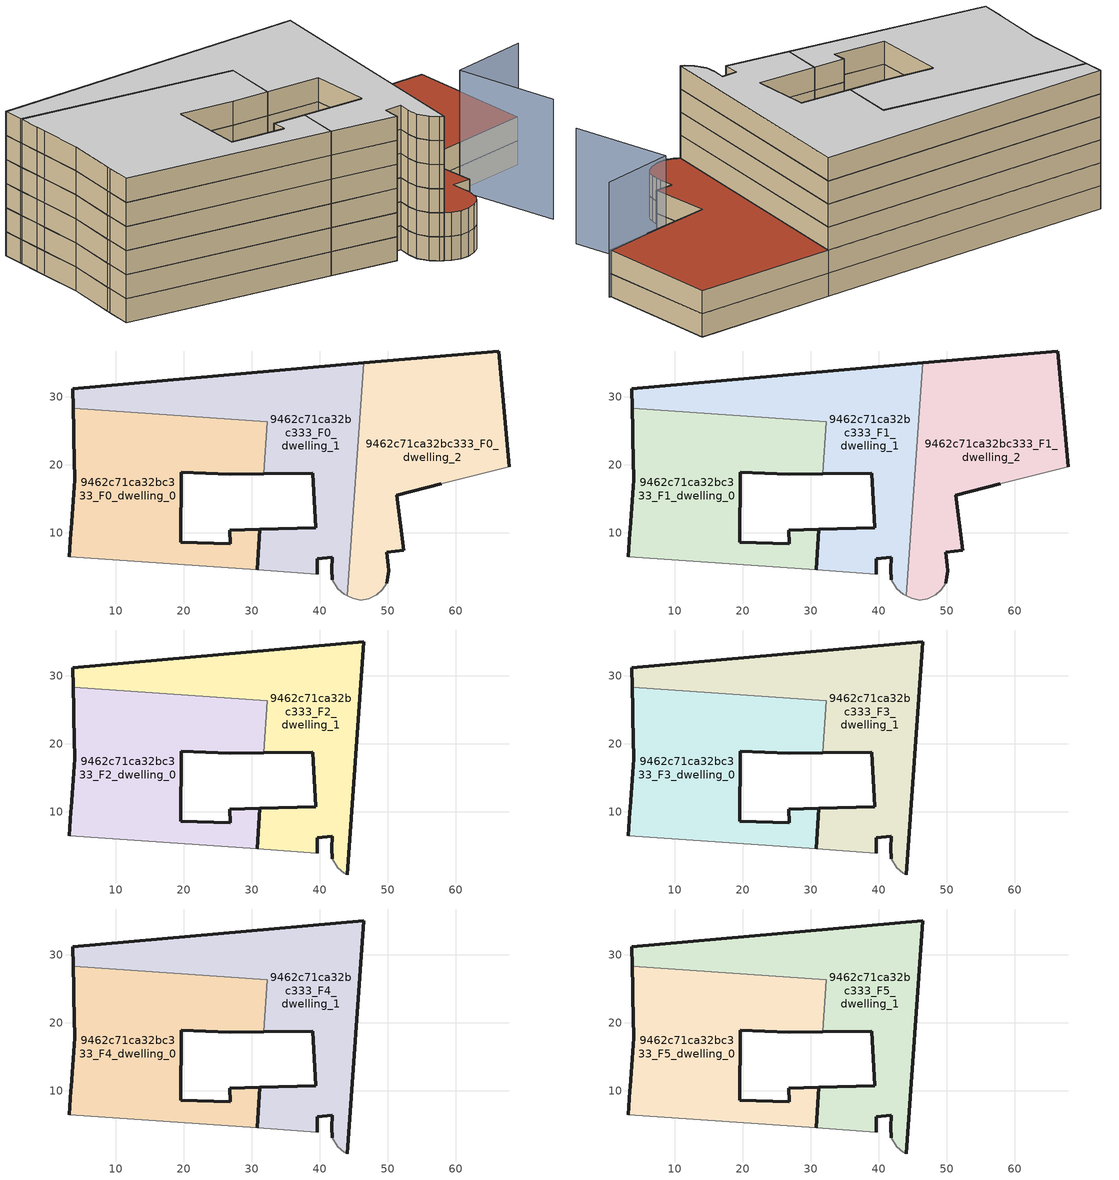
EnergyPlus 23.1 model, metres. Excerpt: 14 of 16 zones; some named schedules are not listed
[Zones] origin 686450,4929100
9462c71ca32bc333_F0_dwelling_0
 floor ground (EU_floor_Construction): 30.79,4.52 31.2,10.48 26.77,10.37 26.84,8.4 19.59,8.61 19.65,18.83 19.65,18.87 26.86,18.58 31.76,18.64 32.29,26.32 3.73,28.29 3.82,25.14 3.86,23.78 4.02,17.77 3.45,10.59 3.4,9.98 3.17,6.45 z0
 wall outside (EU_wall_Construction): 31.76,18.64 26.86,18.58 19.65,18.87 19.65,18.83 19.59,8.61 26.84,8.4 26.77,10.37 31.2,10.48 30.79,4.52 / 3.17,6.45 3.4,9.98 3.45,10.59 4.02,17.77 3.86,23.78 3.82,25.14 3.73,28.29 z0:3
 wall adiabatic (EU_wall_Construction): 30.79,4.52 3.17,6.45 z0:3
 wall to 9462c71ca32bc333_F0_dwelling_1 (EU_wall_Construction): 3.73,28.29 32.29,26.32 31.76,18.64 z0:3
9462c71ca32bc333_F0_dwelling_1
 floor ground (EU_floor_Construction): 44.09,0.73 46.45,34.96 3.66,31.18 3.73,28.29 32.29,26.32 31.76,18.64 38.96,18.73 39.41,10.7 31.2,10.48 30.79,4.52 39.63,3.91 39.66,6.18 41.89,6.39 41.76,4.64 41.88,3.11 42.66,1.75 43.6,0.98 z0
 wall outside (EU_wall_Construction): 41.88,3.11 41.76,4.64 41.89,6.39 39.66,6.18 39.63,3.91 / 3.73,28.29 3.66,31.18 46.45,34.96 / 30.79,4.52 31.2,10.48 39.41,10.7 38.96,18.73 31.76,18.64 z0:3
 wall adiabatic (EU_wall_Construction): 39.63,3.91 30.79,4.52 / 44.09,0.73 43.6,0.98 42.66,1.75 41.88,3.11 z0:3
 wall to 9462c71ca32bc333_F0_dwelling_2 (EU_wall_Construction): 46.45,34.96 44.09,0.73 z0:3
9462c71ca32bc333_F0_dwelling_2
 floor ground (EU_floor_Construction): 52.36,7.38 51.33,15.52 57.92,17.18 67.89,19.72 66.31,36.72 46.45,34.96 44.09,0.73 44.87,0.34 46.04,0.1 47.2,0.29 48.37,0.85 49.23,1.58 49.85,2.57 50.01,3.42 50.16,4.38 50.08,5.11 49.86,7.11 z0
 wall outside (EU_wall_Construction): 46.45,34.96 66.31,36.72 67.89,19.72 / 57.92,17.18 51.33,15.52 52.36,7.38 49.86,7.11 50.08,5.11 50.16,4.38 50.01,3.42 49.85,2.57 z0:3
 wall adiabatic (EU_wall_Construction): 49.85,2.57 49.23,1.58 48.37,0.85 47.2,0.29 46.04,0.1 44.87,0.34 44.09,0.73 / 67.89,19.72 57.92,17.18 z0:3
9462c71ca32bc333_F1_dwelling_0
 floor to 9462c71ca32bc333_F0_dwelling_0 (EU_floor_Construction): 30.79,4.52 31.2,10.48 26.77,10.37 26.84,8.4 19.59,8.61 19.65,18.83 19.65,18.87 26.86,18.58 31.76,18.64 32.29,26.32 3.73,28.29 3.82,25.14 3.86,23.78 4.02,17.77 3.45,10.59 3.4,9.98 3.17,6.45 z3
 wall outside (EU_wall_Construction): 31.76,18.64 26.86,18.58 19.65,18.87 19.65,18.83 19.59,8.61 26.84,8.4 26.77,10.37 31.2,10.48 30.79,4.52 / 3.17,6.45 3.4,9.98 3.45,10.59 4.02,17.77 3.86,23.78 3.82,25.14 3.73,28.29 z3:6
 wall adiabatic (EU_wall_Construction): 30.79,4.52 3.17,6.45 z3:6
 wall to 9462c71ca32bc333_F1_dwelling_1 (EU_wall_Construction): 3.73,28.29 32.29,26.32 31.76,18.64 z3:6
9462c71ca32bc333_F1_dwelling_1
 floor to 9462c71ca32bc333_F0_dwelling_1 (EU_floor_Construction): 44.09,0.73 46.45,34.96 3.66,31.18 3.73,28.29 32.29,26.32 31.76,18.64 38.96,18.73 39.41,10.7 31.2,10.48 30.79,4.52 39.63,3.91 39.66,6.18 41.89,6.39 41.76,4.64 41.88,3.11 42.66,1.75 43.6,0.98 z3
 wall outside (EU_wall_Construction): 41.88,3.11 41.76,4.64 41.89,6.39 39.66,6.18 39.63,3.91 / 3.73,28.29 3.66,31.18 46.45,34.96 / 30.79,4.52 31.2,10.48 39.41,10.7 38.96,18.73 31.76,18.64 z3:6
 wall adiabatic (EU_wall_Construction): 39.63,3.91 30.79,4.52 / 44.09,0.73 43.6,0.98 42.66,1.75 41.88,3.11 z3:6
 wall to 9462c71ca32bc333_F1_dwelling_2 (EU_wall_Construction): 46.45,34.96 44.09,0.73 z3:6
9462c71ca32bc333_F1_dwelling_2
 floor to 9462c71ca32bc333_F0_dwelling_2 (EU_floor_Construction): 52.36,7.38 51.33,15.52 57.92,17.18 67.89,19.72 66.31,36.72 46.45,34.96 44.09,0.73 44.87,0.34 46.04,0.1 47.2,0.29 48.37,0.85 49.23,1.58 49.85,2.57 50.01,3.42 50.16,4.38 50.08,5.11 49.86,7.11 z3
 wall outside (EU_wall_Construction): 46.45,34.96 66.31,36.72 67.89,19.72 / 57.92,17.18 51.33,15.52 52.36,7.38 49.86,7.11 50.08,5.11 50.16,4.38 50.01,3.42 49.85,2.57 z3:6
 wall adiabatic (EU_wall_Construction): 49.85,2.57 49.23,1.58 48.37,0.85 47.2,0.29 46.04,0.1 44.87,0.34 44.09,0.73 / 67.89,19.72 57.92,17.18 z3:6
 roof outside (EU_roof_Construction): 66.31,36.72 67.89,19.72 57.92,17.18 51.33,15.52 52.36,7.38 49.86,7.11 50.08,5.11 50.16,4.38 50.01,3.42 49.85,2.57 49.23,1.58 48.37,0.85 47.2,0.29 46.04,0.1 44.87,0.34 44.09,0.73 46.45,34.96 z6
9462c71ca32bc333_F2_dwelling_0
 floor to 9462c71ca32bc333_F1_dwelling_0 (EU_floor_Construction): 30.79,4.52 31.2,10.48 26.77,10.37 26.84,8.4 19.59,8.61 19.65,18.83 19.65,18.87 26.86,18.58 31.76,18.64 32.29,26.32 3.73,28.29 3.82,25.14 3.86,23.78 4.02,17.77 3.45,10.59 3.4,9.98 3.17,6.45 z6
 wall outside (EU_wall_Construction): 31.76,18.64 26.86,18.58 19.65,18.87 19.65,18.83 19.59,8.61 26.84,8.4 26.77,10.37 31.2,10.48 30.79,4.52 / 3.17,6.45 3.4,9.98 3.45,10.59 4.02,17.77 3.86,23.78 3.82,25.14 3.73,28.29 z6:9
 wall adiabatic (EU_wall_Construction): 30.79,4.52 3.17,6.45 z6:9
 wall to 9462c71ca32bc333_F2_dwelling_1 (EU_wall_Construction): 3.73,28.29 32.29,26.32 31.76,18.64 z6:9
9462c71ca32bc333_F2_dwelling_1
 floor to 9462c71ca32bc333_F1_dwelling_1 (EU_floor_Construction): 44.09,0.73 46.45,34.96 3.66,31.18 3.73,28.29 32.29,26.32 31.76,18.64 38.96,18.73 39.41,10.7 31.2,10.48 30.79,4.52 39.63,3.91 39.66,6.18 41.89,6.39 41.76,4.64 41.88,3.11 42.66,1.75 43.6,0.98 z6
 wall outside (EU_wall_Construction): 41.88,3.11 41.76,4.64 41.89,6.39 39.66,6.18 39.63,3.91 / 3.73,28.29 3.66,31.18 46.45,34.96 44.09,0.73 / 30.79,4.52 31.2,10.48 39.41,10.7 38.96,18.73 31.76,18.64 z6:9
 wall adiabatic (EU_wall_Construction): 39.63,3.91 30.79,4.52 / 44.09,0.73 43.6,0.98 42.66,1.75 41.88,3.11 z6:9
9462c71ca32bc333_F3_dwelling_0
 floor to 9462c71ca32bc333_F2_dwelling_0 (EU_floor_Construction): 30.79,4.52 31.2,10.48 26.77,10.37 26.84,8.4 19.59,8.61 19.65,18.83 19.65,18.87 26.86,18.58 31.76,18.64 32.29,26.32 3.73,28.29 3.82,25.14 3.86,23.78 4.02,17.77 3.45,10.59 3.4,9.98 3.17,6.45 z9
 wall outside (EU_wall_Construction): 31.76,18.64 26.86,18.58 19.65,18.87 19.65,18.83 19.59,8.61 26.84,8.4 26.77,10.37 31.2,10.48 30.79,4.52 / 3.17,6.45 3.4,9.98 3.45,10.59 4.02,17.77 3.86,23.78 3.82,25.14 3.73,28.29 z9:12
 wall adiabatic (EU_wall_Construction): 30.79,4.52 3.17,6.45 z9:12
 wall to 9462c71ca32bc333_F3_dwelling_1 (EU_wall_Construction): 3.73,28.29 32.29,26.32 31.76,18.64 z9:12
9462c71ca32bc333_F3_dwelling_1
 floor to 9462c71ca32bc333_F2_dwelling_1 (EU_floor_Construction): 44.09,0.73 46.45,34.96 3.66,31.18 3.73,28.29 32.29,26.32 31.76,18.64 38.96,18.73 39.41,10.7 31.2,10.48 30.79,4.52 39.63,3.91 39.66,6.18 41.89,6.39 41.76,4.64 41.88,3.11 42.66,1.75 43.6,0.98 z9
 wall outside (EU_wall_Construction): 41.88,3.11 41.76,4.64 41.89,6.39 39.66,6.18 39.63,3.91 / 3.73,28.29 3.66,31.18 46.45,34.96 44.09,0.73 / 30.79,4.52 31.2,10.48 39.41,10.7 38.96,18.73 31.76,18.64 z9:12
 wall adiabatic (EU_wall_Construction): 39.63,3.91 30.79,4.52 / 44.09,0.73 43.6,0.98 42.66,1.75 41.88,3.11 z9:12
9462c71ca32bc333_F4_dwelling_0
 floor to 9462c71ca32bc333_F3_dwelling_0 (EU_floor_Construction): 30.79,4.52 31.2,10.48 26.77,10.37 26.84,8.4 19.59,8.61 19.65,18.83 19.65,18.87 26.86,18.58 31.76,18.64 32.29,26.32 3.73,28.29 3.82,25.14 3.86,23.78 4.02,17.77 3.45,10.59 3.4,9.98 3.17,6.45 z12
 wall outside (EU_wall_Construction): 31.76,18.64 26.86,18.58 19.65,18.87 19.65,18.83 19.59,8.61 26.84,8.4 26.77,10.37 31.2,10.48 30.79,4.52 / 3.17,6.45 3.4,9.98 3.45,10.59 4.02,17.77 3.86,23.78 3.82,25.14 3.73,28.29 z12:15
 wall adiabatic (EU_wall_Construction): 30.79,4.52 3.17,6.45 z12:15
 wall to 9462c71ca32bc333_F4_dwelling_1 (EU_wall_Construction): 3.73,28.29 32.29,26.32 31.76,18.64 z12:15
9462c71ca32bc333_F4_dwelling_1
 floor to 9462c71ca32bc333_F3_dwelling_1 (EU_floor_Construction): 44.09,0.73 46.45,34.96 3.66,31.18 3.73,28.29 32.29,26.32 31.76,18.64 38.96,18.73 39.41,10.7 31.2,10.48 30.79,4.52 39.63,3.91 39.66,6.18 41.89,6.39 41.76,4.64 41.88,3.11 42.66,1.75 43.6,0.98 z12
 wall outside (EU_wall_Construction): 41.88,3.11 41.76,4.64 41.89,6.39 39.66,6.18 39.63,3.91 / 3.73,28.29 3.66,31.18 46.45,34.96 44.09,0.73 / 30.79,4.52 31.2,10.48 39.41,10.7 38.96,18.73 31.76,18.64 z12:15
 wall adiabatic (EU_wall_Construction): 39.63,3.91 30.79,4.52 / 44.09,0.73 43.6,0.98 42.66,1.75 41.88,3.11 z12:15
9462c71ca32bc333_F5_dwelling_0
 floor to 9462c71ca32bc333_F4_dwelling_0 (EU_floor_Construction): 30.79,4.52 31.2,10.48 26.77,10.37 26.84,8.4 19.59,8.61 19.65,18.83 19.65,18.87 26.86,18.58 31.76,18.64 32.29,26.32 3.73,28.29 3.82,25.14 3.86,23.78 4.02,17.77 3.45,10.59 3.4,9.98 3.17,6.45 z15
 wall outside (EU_wall_Construction): 31.76,18.64 26.86,18.58 19.65,18.87 19.65,18.83 19.59,8.61 26.84,8.4 26.77,10.37 31.2,10.48 30.79,4.52 / 3.17,6.45 3.4,9.98 3.45,10.59 4.02,17.77 3.86,23.78 3.82,25.14 3.73,28.29 z15:18
 wall adiabatic (EU_wall_Construction): 30.79,4.52 3.17,6.45 z15:18
 wall to 9462c71ca32bc333_F5_dwelling_1 (EU_wall_Construction): 3.73,28.29 32.29,26.32 31.76,18.64 z15:18
 ceiling to 9462c71ca32bc333_F6_dwelling_0 (EU_floor_Construction): 32.29,26.32 31.76,18.64 26.86,18.58 19.65,18.87 19.65,18.83 19.59,8.61 26.84,8.4 26.77,10.37 31.2,10.48 30.79,4.52 3.17,6.45 3.4,9.98 3.45,10.59 4.02,17.77 3.86,23.78 3.82,25.14 3.73,28.29 z18
9462c71ca32bc333_F5_dwelling_1
 floor to 9462c71ca32bc333_F4_dwelling_1 (EU_floor_Construction): 44.09,0.73 46.45,34.96 3.66,31.18 3.73,28.29 32.29,26.32 31.76,18.64 38.96,18.73 39.41,10.7 31.2,10.48 30.79,4.52 39.63,3.91 39.66,6.18 41.89,6.39 41.76,4.64 41.88,3.11 42.66,1.75 43.6,0.98 z15
 wall outside (EU_wall_Construction): 41.88,3.11 41.76,4.64 41.89,6.39 39.66,6.18 39.63,3.91 / 3.73,28.29 3.66,31.18 46.45,34.96 44.09,0.73 / 30.79,4.52 31.2,10.48 39.41,10.7 38.96,18.73 31.76,18.64 z15:18
 wall adiabatic (EU_wall_Construction): 39.63,3.91 30.79,4.52 / 44.09,0.73 43.6,0.98 42.66,1.75 41.88,3.11 z15:18
 ceiling to 9462c71ca32bc333_F6_dwelling_1 (EU_floor_Construction): 46.45,34.96 44.09,0.73 43.6,0.98 42.66,1.75 41.88,3.11 41.76,4.64 41.89,6.39 39.66,6.18 39.63,3.91 30.79,4.52 31.2,10.48 39.41,10.7 38.96,18.73 31.76,18.64 32.29,26.32 3.73,28.29 3.66,31.18 z18
shading: 61.58,3.79 57.85,17.16 / 57.85,17.16 68.15,20.03 z0:15
[Building]
EU S2 Campaign: North Axis=0; Terrain=City; Solar Distribution=FullExterior
[Site:Location]
Bologna: Latitude=44.5; Longitude=11.25; Time Zone=1; Elevation=37
[SizingPeriod:WeatherFileDays]
AnnualSizingPeriod: Begin Month=1; Begin Day of Month=1; End Month=12; End Day of Month=31; Day of Week for Start Day=Monday; Use Weather File Daylight Saving Period=No; Use Weather File Rain and Snow Indicators=No
[MATERIAL]
EU_InternalMass_Material: Roughness=MediumRough; Thickness=0.1; Conductivity=1; Density=1800; Specific Heat=900; Thermal Absorptance=0.9; Solar Absorptance=0.7; Visible Absorptance=0.7
[MATERIAL:NOMASS] Roughness=MediumRough; Thermal Absorptance=0.9; Solar Absorptance=0.7; Visible Absorptance=0.7
Name | Thermal Resistance
EU_wall_NoMass | 0.905828
EU_roof_NoMass | 0.37593
EU_floor_NoMass | 0.67114
[CONSTRUCTION]
EU_wall_Construction: EU_wall_NoMass
EU_roof_Construction: EU_roof_NoMass
EU_floor_Construction: EU_floor_NoMass
EU_InternalMass_Construction: EU_InternalMass_Material
[ZONE] Type=1; Multiplier=1; Ceiling Height=autocalculate; Floor Area=autocalculate; Part of Total Floor Area=Yes
Name | Volume
9462c71ca32bc333_F0_dwelling_0; 9462c71ca32bc333_F1_dwelling_0; 9462c71ca32bc333_F2_dwelling_0; 9462c71ca32bc333_F3_dwelling_0; 9462c71ca32bc333_F4_dwelling_0; 9462c71ca32bc333_F5_dwelling_0 | 1491.52
9462c71ca32bc333_F0_dwelling_1; 9462c71ca32bc333_F1_dwelling_1; 9462c71ca32bc333_F2_dwelling_1; 9462c71ca32bc333_F3_dwelling_1; 9462c71ca32bc333_F4_dwelling_1; 9462c71ca32bc333_F5_dwelling_1 | 1491.5
9462c71ca32bc333_F0_dwelling_2; 9462c71ca32bc333_F1_dwelling_2 | 1491.54
[INTERNALMASS] Construction=EU_InternalMass_Construction
Name | Zone or ZoneList | Surface Area
9462c71ca32bc333_F0_dwelling_0_EU_InternalMass | 9462c71ca32bc333_F0_dwelling_0 | 497.176
9462c71ca32bc333_F0_dwelling_1_EU_InternalMass | 9462c71ca32bc333_F0_dwelling_1 | 497.164
9462c71ca32bc333_F0_dwelling_2_EU_InternalMass | 9462c71ca32bc333_F0_dwelling_2 | 497.184
9462c71ca32bc333_F1_dwelling_0_EU_InternalMass | 9462c71ca32bc333_F1_dwelling_0 | 497.176
9462c71ca32bc333_F1_dwelling_1_EU_InternalMass | 9462c71ca32bc333_F1_dwelling_1 | 497.164
9462c71ca32bc333_F1_dwelling_2_EU_InternalMass | 9462c71ca32bc333_F1_dwelling_2 | 497.184
9462c71ca32bc333_F2_dwelling_0_EU_InternalMass | 9462c71ca32bc333_F2_dwelling_0 | 745.745
9462c71ca32bc333_F2_dwelling_1_EU_InternalMass | 9462c71ca32bc333_F2_dwelling_1 | 745.78
9462c71ca32bc333_F3_dwelling_0_EU_InternalMass | 9462c71ca32bc333_F3_dwelling_0 | 745.745
9462c71ca32bc333_F3_dwelling_1_EU_InternalMass | 9462c71ca32bc333_F3_dwelling_1 | 745.78
9462c71ca32bc333_F4_dwelling_0_EU_InternalMass | 9462c71ca32bc333_F4_dwelling_0 | 745.745
9462c71ca32bc333_F4_dwelling_1_EU_InternalMass | 9462c71ca32bc333_F4_dwelling_1 | 745.78
9462c71ca32bc333_F5_dwelling_0_EU_InternalMass | 9462c71ca32bc333_F5_dwelling_0 | 745.745
9462c71ca32bc333_F5_dwelling_1_EU_InternalMass | 9462c71ca32bc333_F5_dwelling_1 | 745.78
[OTHEREQUIPMENT] Fuel Type=Electricity; Design Level Calculation Method=Watts/Area; Power per Zone Floor Area=1; Fraction Latent=0; Fraction Radiant=0; Fraction Lost=0; Carbon Dioxide Generation Rate=0; EndUse Subcategory=EU_Step8_InternalGains
Name | Zone or ZoneList or Space or SpaceList | Schedule
EU_Step8_InternalGain_9462c71ca32bc333_F0_dwelling_0_f000 | 9462c71ca32bc333_F0_dwelling_0 | EU_Step8_GainSchedule_9462c71ca32bc333_F0_dwelling_0_f000
EU_Step8_InternalGain_9462c71ca32bc333_F0_dwelling_1_f000 | 9462c71ca32bc333_F0_dwelling_1 | EU_Step8_GainSchedule_9462c71ca32bc333_F0_dwelling_1_f000
EU_Step8_InternalGain_9462c71ca32bc333_F0_dwelling_2_f000 | 9462c71ca32bc333_F0_dwelling_2 | EU_Step8_GainSchedule_9462c71ca32bc333_F0_dwelling_2_f000
EU_Step8_InternalGain_9462c71ca32bc333_F1_dwelling_0_f000 | 9462c71ca32bc333_F1_dwelling_0 | EU_Step8_GainSchedule_9462c71ca32bc333_F1_dwelling_0_f000
EU_Step8_InternalGain_9462c71ca32bc333_F1_dwelling_1_f000 | 9462c71ca32bc333_F1_dwelling_1 | EU_Step8_GainSchedule_9462c71ca32bc333_F1_dwelling_1_f000
EU_Step8_InternalGain_9462c71ca32bc333_F1_dwelling_2_f000 | 9462c71ca32bc333_F1_dwelling_2 | EU_Step8_GainSchedule_9462c71ca32bc333_F1_dwelling_2_f000
EU_Step8_InternalGain_9462c71ca32bc333_F2_dwelling_0_f000 | 9462c71ca32bc333_F2_dwelling_0 | EU_Step8_GainSchedule_9462c71ca32bc333_F2_dwelling_0_f000
EU_Step8_InternalGain_9462c71ca32bc333_F2_dwelling_1_f000 | 9462c71ca32bc333_F2_dwelling_1 | EU_Step8_GainSchedule_9462c71ca32bc333_F2_dwelling_1_f000
EU_Step8_InternalGain_9462c71ca32bc333_F3_dwelling_0_f000 | 9462c71ca32bc333_F3_dwelling_0 | EU_Step8_GainSchedule_9462c71ca32bc333_F3_dwelling_0_f000
EU_Step8_InternalGain_9462c71ca32bc333_F3_dwelling_1_f000 | 9462c71ca32bc333_F3_dwelling_1 | EU_Step8_GainSchedule_9462c71ca32bc333_F3_dwelling_1_f000
EU_Step8_InternalGain_9462c71ca32bc333_F4_dwelling_0_f000 | 9462c71ca32bc333_F4_dwelling_0 | EU_Step8_GainSchedule_9462c71ca32bc333_F4_dwelling_0_f000
EU_Step8_InternalGain_9462c71ca32bc333_F4_dwelling_1_f000 | 9462c71ca32bc333_F4_dwelling_1 | EU_Step8_GainSchedule_9462c71ca32bc333_F4_dwelling_1_f000
EU_Step8_InternalGain_9462c71ca32bc333_F5_dwelling_0_f000 | 9462c71ca32bc333_F5_dwelling_0 | EU_Step8_GainSchedule_9462c71ca32bc333_F5_dwelling_0_f000
EU_Step8_InternalGain_9462c71ca32bc333_F5_dwelling_1_f000 | 9462c71ca32bc333_F5_dwelling_1 | EU_Step8_GainSchedule_9462c71ca32bc333_F5_dwelling_1_f000
[ZONEVENTILATION:DESIGNFLOWRATE] Schedule=EU_AlwaysOn; Design Flow Rate Calculation Method=AirChanges/Hour; Air Changes per Hour=0.73129; Ventilation Type=Natural; Fan Pressure Rise=0; Fan Total Efficiency=1; Constant Term Coefficient=1; Temperature Term Coefficient=0; Velocity Term Coefficient=0; Velocity Squared Term Coefficient=0; Minimum Indoor Temperature=-100; Maximum Indoor Temperature=100; Delta Temperature=-100; Minimum Outdoor Temperature=-100; Maximum Outdoor Temperature=100; Maximum Wind Speed=40
Name | Zone or ZoneList or Space or SpaceList
EU_ConstantAir_9462c71ca32bc333_F0_dwelling_0 | 9462c71ca32bc333_F0_dwelling_0
EU_ConstantAir_9462c71ca32bc333_F0_dwelling_1 | 9462c71ca32bc333_F0_dwelling_1
EU_ConstantAir_9462c71ca32bc333_F0_dwelling_2 | 9462c71ca32bc333_F0_dwelling_2
EU_ConstantAir_9462c71ca32bc333_F1_dwelling_0 | 9462c71ca32bc333_F1_dwelling_0
EU_ConstantAir_9462c71ca32bc333_F1_dwelling_1 | 9462c71ca32bc333_F1_dwelling_1
EU_ConstantAir_9462c71ca32bc333_F1_dwelling_2 | 9462c71ca32bc333_F1_dwelling_2
EU_ConstantAir_9462c71ca32bc333_F2_dwelling_0 | 9462c71ca32bc333_F2_dwelling_0
EU_ConstantAir_9462c71ca32bc333_F2_dwelling_1 | 9462c71ca32bc333_F2_dwelling_1
EU_ConstantAir_9462c71ca32bc333_F3_dwelling_0 | 9462c71ca32bc333_F3_dwelling_0
EU_ConstantAir_9462c71ca32bc333_F3_dwelling_1 | 9462c71ca32bc333_F3_dwelling_1
EU_ConstantAir_9462c71ca32bc333_F4_dwelling_0 | 9462c71ca32bc333_F4_dwelling_0
EU_ConstantAir_9462c71ca32bc333_F4_dwelling_1 | 9462c71ca32bc333_F4_dwelling_1
EU_ConstantAir_9462c71ca32bc333_F5_dwelling_0 | 9462c71ca32bc333_F5_dwelling_0
EU_ConstantAir_9462c71ca32bc333_F5_dwelling_1 | 9462c71ca32bc333_F5_dwelling_1
[HVACTEMPLATE:THERMOSTAT] Constant Heating Setpoint=20; Constant Cooling Setpoint=50
EU_HeatOnly_9462c71ca32bc333_F0_dwelling_0; EU_HeatOnly_9462c71ca32bc333_F0_dwelling_1; EU_HeatOnly_9462c71ca32bc333_F0_dwelling_2; EU_HeatOnly_9462c71ca32bc333_F1_dwelling_0; EU_HeatOnly_9462c71ca32bc333_F1_dwelling_1; EU_HeatOnly_9462c71ca32bc333_F1_dwelling_2; EU_HeatOnly_9462c71ca32bc333_F2_dwelling_0; EU_HeatOnly_9462c71ca32bc333_F2_dwelling_1; EU_HeatOnly_9462c71ca32bc333_F3_dwelling_0; EU_HeatOnly_9462c71ca32bc333_F3_dwelling_1; EU_HeatOnly_9462c71ca32bc333_F4_dwelling_0; EU_HeatOnly_9462c71ca32bc333_F4_dwelling_1; EU_HeatOnly_9462c71ca32bc333_F5_dwelling_0; EU_HeatOnly_9462c71ca32bc333_F5_dwelling_1; EU_HeatOnly_9462c71ca32bc333_F6_dwelling_0; EU_HeatOnly_9462c71ca32bc333_F6_dwelling_1
